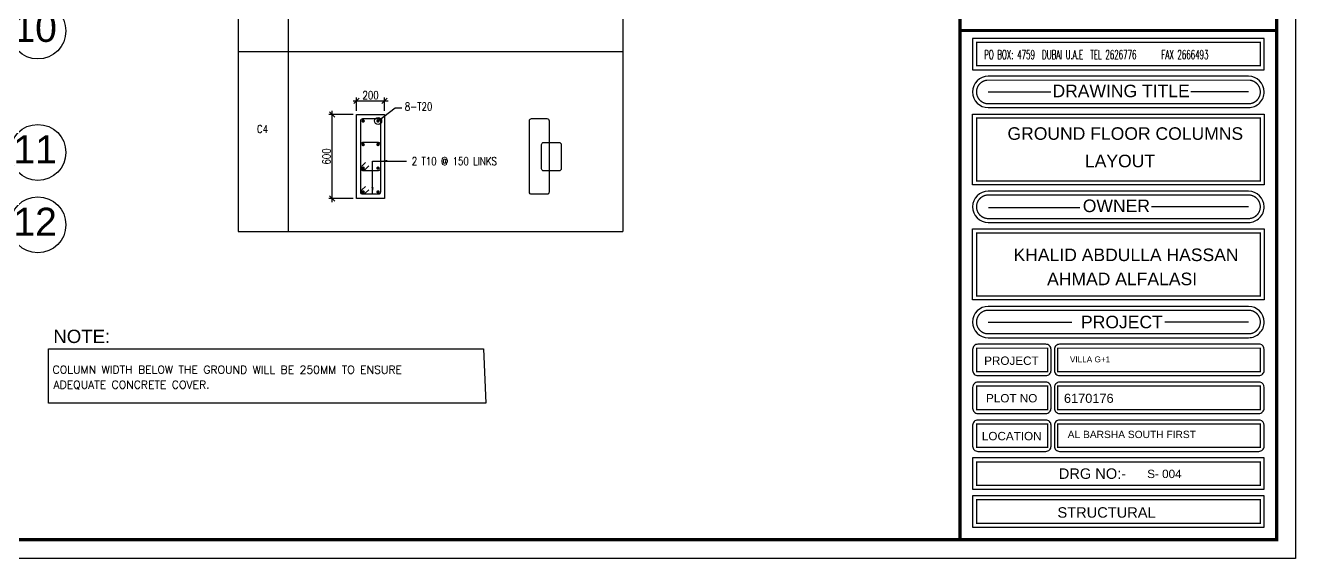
# Model space of a CAD drawing. Header units: metres. Extents: x 503482 to 1007323, y 2781056 to 5562345.
# Drawn here: x 503675.07 to 503702.25, y 2781078.7 to 2781090.11 of the extents above; entities that cross this region are included whole.
import ezdxf

# ---------------------------------------------------------------- set-up
doc = ezdxf.new("R2010")
doc.units = ezdxf.units.M
doc.header["$LTSCALE"] = 10
doc.header["$MEASUREMENT"] = 0
doc.header["$PDMODE"] = 3
doc.layers.get('0').update_dxf_attribs({"linetype": 'CONTINUOUS'})
doc.layers.get('DEFPOINTS').update_dxf_attribs({"linetype": 'CONTINUOUS'})
for name, color, linetype, lineweight in [('01_WALLS', 7, 'CONTINUOUS', 25), ('S-TIE BEAM', 3, 'CONTINUOUS', 25), ('TEXT', 254, 'CONTINUOUS', 13)]:
    doc.layers.add(name, color=color, linetype=linetype, lineweight=lineweight)
for name, color, linetype in [('1-TEXT', 3, 'CONTINUOUS'), ('3-REINFORCEMENT', 4, 'CONTINUOUS'), ('A-TEXT', 2, 'CONTINUOUS'), ('collumn', 7, 'CONTINUOUS'), ('G-DIM', 1, 'CONTINUOUS'), ('G-LEADER', 1, 'CONTINUOUS'), ('G-TEXT', 3, 'CONTINUOUS'), ('M.TITLE BLOCK', 7, 'CONTINUOUS'), ('S-COL-NAME', 4, 'CONTINUOUS'), ('S-REINFORCEMENT', 4, 'CONTINUOUS'), ('S-SECTIONS', 2, 'CONTINUOUS'), ('SH', 3, 'CONTINUOUS'), ('TABLE-BORD', 2, 'CONTINUOUS')]:
    doc.layers.add(name, color=color, linetype=linetype)
doc.styles.add('ANWAR', font='arial.ttf')
doc.styles.add('ROMAN', font='romant.shx', dxfattribs={"height": 0.6})
doc.styles.add('ROMANS', font='ROMANS.SHX', dxfattribs={"width": 0.8, "height": 0.25})
doc.styles.add('SANSSERIFBOLD', font='sanss___.ttf', dxfattribs={"height": 18})
doc.styles.add('TT', font='swissek.ttf')
doc.dimstyles.new('DIM-25', dxfattribs={"dimscale": 0.25, "dimtxt": 225, "dimasz": 150, "dimexe": 100, "dimexo": 100, "dimgap": 50, "dimtad": 1, "dimdec": 1, "dimzin": 9, "dimdsep": 46, "dimtxsty": 'ROMANS', "dimblk1": 'OBLIQUE', "dimblk2": 'OBLIQUE', "dimsah": 1, "dimcen": 100, "dimdle": 100, "dimclrd": 256, "dimclre": 256, "dimclrt": 3, "dimadec": 0, "dimazin": 0, "dimtfac": 1, "dimtdec": 1, "dimtofl": 0, "dimtmove": 2, "dimatfit": 3, "dimldrblk": 'OBLIQUE', "dimfxl": 1, "dimtolj": 1, "dimtzin": 0, "dimlwd": -1, "dimlwe": -1, "dimarcsym": 0})
doc.dimstyles.new('DOTBLANKED-25', dxfattribs={"dimscale": 0.25, "dimtxt": 225, "dimasz": 200, "dimexe": 100, "dimexo": 100, "dimgap": 50, "dimtad": 1, "dimdec": 0, "dimzin": 0, "dimdsep": 46, "dimtxsty": 'ROMANS', "dimblk1": 'DOTBLANK', "dimblk2": 'DOTBLANK', "dimsah": 1, "dimcen": 100, "dimdle": 100, "dimclrd": 256, "dimclre": 256, "dimclrt": 3, "dimadec": 0, "dimazin": 0, "dimtfac": 1, "dimtdec": 0, "dimtofl": 0, "dimtmove": 2, "dimatfit": 3, "dimldrblk": 'DOTBLANK', "dimfxl": 1, "dimtolj": 1, "dimtzin": 0, "dimlwd": -1, "dimlwe": -1, "dimarcsym": 0})
doc.dimstyles.new('LEADER-25', dxfattribs={"dimscale": 0.25, "dimtxt": 225, "dimasz": 200, "dimexe": 100, "dimexo": 100, "dimgap": 50, "dimtad": 1, "dimdec": 0, "dimzin": 0, "dimdsep": 46, "dimtxsty": 'ROMANS', "dimcen": 100, "dimdle": 100, "dimclrd": 256, "dimclre": 256, "dimclrt": 3, "dimadec": 0, "dimazin": 0, "dimtfac": 1, "dimtdec": 0, "dimtofl": 0, "dimtmove": 2, "dimatfit": 3, "dimfxl": 1, "dimtolj": 1, "dimtzin": 0, "dimlwd": -1, "dimlwe": -1, "dimarcsym": 0})

# ---------------------------------------------------------------- blocks, each defined once
blk = doc.blocks.new('A$C2A1342A5')
at = {"color": 1, "style": 'ROMAN'}
blk.add_text('PO BOX: 4759  DUBAI U.A.E  TEL 2626776   FAX 2666493', height=10, dxfattribs=at).set_placement((-1, 0))
blk = doc.blocks.new('A$C9677af75')
at = {"color": 252}
for centre in [(3.452, -17.4), (3.452, -20), (3.452, -21.55)]:
    blk.add_circle(centre, 0.599, dxfattribs=at)
at = {"layer": 'A-TEXT', "style": 'ANWAR'}
for s, p in [('10', (2.927, -17.634)), ('11', (2.927, -20.234)), ('12', (2.927, -21.784))]:
    blk.add_text(s, height=0.6, dxfattribs=at).set_placement(p)
blk = doc.blocks.new('_Oblique')
at = {"color": 0, "linetype": 'ByBlock', "lineweight": -2}
blk.add_line((-0.5, -0.5), (0.5, 0.5), dxfattribs=at)
blk = doc.blocks.new('*D819')
at = {"layer": 'DEFPOINTS', "color": 0, "transparency": 16777216}
for p in [(512703.8, 222837.3), (512503.8, 222740.5), (512703.8, 222740.5)]:
    blk.add_point(p, dxfattribs=at)
at = {"layer": 'G-DIM', "transparency": 16777216}
for p, q in [((512478.8, 222837.3), (512728.8, 222837.3)), ((512503.8, 222765.5), (512503.8, 222862.3)), ((512703.8, 222765.5), (512703.8, 222862.3))]:
    blk.add_line(p, q, dxfattribs=at)
at = {"layer": 'G-DIM', "transparency": 16777216, "xscale": 37.5, "yscale": 37.5, "zscale": 37.5, "rotation": 180}
blk.add_blockref('_Oblique', (512503.8, 222837.3), dxfattribs=at)
at = {"layer": 'G-DIM', "transparency": 16777216, "xscale": 37.5, "yscale": 37.5, "zscale": 37.5}
blk.add_blockref('_Oblique', (512703.8, 222837.3), dxfattribs=at)
at = {"layer": 'G-DIM', "color": 3, "transparency": 16777216, "insert": (512603.8, 222877.9), "char_height": 56.25, "attachment_point": 5, "style": 'ROMANS'}
blk.add_mtext('\\A1;200', dxfattribs=at)
blk = doc.blocks.new('*D820')
at = {"layer": 'DEFPOINTS', "color": 0, "transparency": 16777216}
for p in [(512329.7, 222740.5), (512503.8, 222740.5), (512503.8, 222140.5)]:
    blk.add_point(p, dxfattribs=at)
at = {"layer": 'G-DIM', "transparency": 16777216}
for p, q in [((512478.8, 222740.5), (512304.7, 222740.5)), ((512329.7, 222115.5), (512329.7, 222765.5)), ((512478.8, 222140.5), (512304.7, 222140.5))]:
    blk.add_line(p, q, dxfattribs=at)
at = {"layer": 'G-DIM', "transparency": 16777216, "xscale": 37.5, "yscale": 37.5, "zscale": 37.5}
for p, rotation in [((512329.7, 222740.5), 90), ((512329.7, 222140.5), 270)]:
    blk.add_blockref('_Oblique', p, dxfattribs=dict(at, rotation=rotation))
at = {"layer": 'G-DIM', "color": 3, "transparency": 16777216, "insert": (512289.1, 222440.5), "char_height": 56.25, "attachment_point": 5, "rotation": 90, "style": 'ROMANS'}
blk.add_mtext('\\A1;600', dxfattribs=at)
blk = doc.blocks.new('_DOTBLANK')
at = {"color": 0, "linetype": 'ByBlock'}
blk.add_line((-0.5, 0), (-1, 0), dxfattribs=at)
blk.add_circle((0, 0), 0.5, dxfattribs=at)
blk = doc.blocks.new('A$Cd3a93cec')
at = {"layer": '3-REINFORCEMENT', "color": 1}
for points in [[(2094.11, -7414.14), (2203.26, -7414.14, -0.4142136), (2218.68, -7429.57), (2218.68, -7938.72, -0.4142136), (2203.26, -7954.14), (2094.11, -7954.14, -0.4142136), (2078.68, -7938.72), (2078.68, -7429.57, -0.4142136)], [(2181.13, -7584.27), (2290.29, -7584.27, -0.4142136), (2305.71, -7599.69), (2305.71, -7772.04, -0.4142136), (2290.29, -7787.46), (2181.13, -7787.46, -0.4142136), (2165.71, -7772.04), (2165.71, -7599.69, -0.4142136)]]:
    blk.add_lwpolyline(points, format="xyb", close=True, dxfattribs=at)
at = {"layer": '3-REINFORCEMENT'}
for points in [[(932.48, -7751.56), (907.52, -7776.2, -0.4125118), (884.32, -7776.12, -0.4159173), (884.4, -7752.78), (909.25, -7728.24)], [(932.48, -7921.21), (907.52, -7945.85, -0.4125118), (884.32, -7945.77, -0.4159173), (884.4, -7922.44), (909.25, -7897.89)]]:
    blk.add_lwpolyline(points, format="xyb", dxfattribs=at)
at = {"layer": 'S-COL-NAME'}
for points in [[(891.38, -7414.14), (1000.54, -7414.14, -0.4142136), (1015.96, -7429.57), (1015.96, -7938.72, -0.4142136), (1000.54, -7954.14), (891.38, -7954.14, -0.4142136), (875.96, -7938.72), (875.96, -7429.57, -0.4142136)], [(891.38, -7582.84), (1000.54, -7582.84, -0.4142136), (1015.96, -7598.26), (1015.96, -7770.02, -0.4142136), (1000.54, -7785.45), (891.38, -7785.45, -0.4142136), (875.96, -7770.02), (875.96, -7598.26, -0.4142136)]]:
    blk.add_lwpolyline(points, format="xyb", close=True, dxfattribs=at)
at = {"layer": 'S-REINFORCEMENT', "const_width": 11.9}
for points in [[(892.86, -7425, -1), (892.86, -7437.1, -1)], [(998.91, -7424.85, 1), (998.91, -7436.95, 1)], [(892.86, -7592.85, -1), (892.86, -7604.95, -1)], [(998.91, -7592.7, 1), (998.91, -7604.8, 1)], [(892.86, -7761.53, -1), (892.86, -7773.63, -1)], [(998.91, -7761.38, 1), (998.91, -7773.48, 1)], [(892.86, -7943.28, 1), (892.86, -7931.18, 1)], [(998.91, -7943.43, -1), (998.91, -7931.33, -1)]]:
    blk.add_lwpolyline(points, format="xyb", close=True, dxfattribs=at)
at = {"layer": 'S-SECTIONS', "ltscale": 10}
blk.add_lwpolyline([(845.96, -7384.14), (1045.96, -7384.14), (1045.96, -7984.14), (845.96, -7984.14)], close=True, dxfattribs=at)
at = {"layer": 'TABLE-BORD', "color": 1}
for p, q in [((0, 0), (0, -8220.12)), ((2746.41, 0), (2746.41, -8220.12)), ((358.51, -265.87), (358.51, -8220.12)), ((0, -6934.6), (2746.41, -6934.6)), ((0, -8220.12), (2746.41, -8220.12))]:
    blk.add_line(p, q, dxfattribs=at)
at = {"layer": '1-TEXT', "style": 'ROMANS', "width": 0.8}
blk.add_text('8-T20', height=56.25, dxfattribs=at).set_placement((1189.98, -7356.03, 24.81))
at = {"layer": 'G-TEXT', "style": 'ROMANS', "width": 0.8}
for s, p in [('C4', (135.01, -7516.42)), ('2 T10 @ 150 LINKS', (1239.61, -7745.77))]:
    blk.add_text(s, height=56.25, dxfattribs=at).set_placement(p)
at = {"layer": 'G-DIM'}
dim = blk.add_linear_dim(base=(1045.96, -7287.33), p1=(845.96, -7384.14), p2=(1045.96, -7384.14), dimstyle='DIM-25', dxfattribs=at)
dim.commit()
dim.dimension.update_dxf_attribs({"geometry": '*D819', "text_midpoint": (945.96, -7246.71), "insert": (-511657.89, -230124.6)})
dim = blk.add_linear_dim(base=(671.82, -7384.14), p1=(845.96, -7984.14), p2=(845.96, -7384.14), angle=90, dimstyle='DIM-25', dxfattribs=at)
dim.commit()
dim.dimension.update_dxf_attribs({"geometry": '*D820', "text_midpoint": (631.19, -7684.14), "insert": (-511657.89, -230124.6)})
at = {"layer": 'G-LEADER'}
for points, dimstyle in [([(999.54, -7430.39), (1120.48, -7338.2), (1169, -7338.2)], 'DOTBLANKED-25'), ([(959.75, -7954.14), (959.75, -7716.69), (1201.05, -7716.69)], 'LEADER-25'), ([(1015.96, -7716.69), (1195.88, -7716.69)], 'LEADER-25')]:
    blk.add_leader(points, dimstyle=dimstyle, dxfattribs=at)

msp = doc.modelspace()

# ---------------------------------------------------------------- linework, layer by layer
at = {"layer": '01_WALLS', "color": 4, "const_width": 0.028}
for points in [[(503701.495, 2781089.753), (503695.423, 2781089.753), (503695.423, 2781089.25), (503701.495, 2781089.25)], [(503701.495, 2781089.753), (503695.423, 2781089.753), (503695.423, 2781089.25), (503701.495, 2781089.25)], [(503695.423, 2781088.131), (503701.495, 2781088.131), (503701.495, 2781086.783), (503695.423, 2781086.783)], [(503695.423, 2781088.131), (503701.495, 2781088.131), (503701.495, 2781086.783), (503695.423, 2781086.783)], [(503695.423, 2781085.672), (503701.495, 2781085.672), (503701.495, 2781084.324), (503695.423, 2781084.324)], [(503695.423, 2781085.672), (503701.495, 2781085.672), (503701.495, 2781084.324), (503695.423, 2781084.324)], [(503696.946, 2781082.701), (503696.946, 2781083.205), (503695.423, 2781083.205), (503695.423, 2781082.701)], [(503696.946, 2781082.701), (503696.946, 2781083.205), (503695.423, 2781083.205), (503695.423, 2781082.701)], [(503697.161, 2781082.701), (503701.495, 2781082.701), (503701.495, 2781083.205), (503697.161, 2781083.205)], [(503697.161, 2781082.701), (503701.495, 2781082.701), (503701.495, 2781083.205), (503697.161, 2781083.205)], [(503696.946, 2781081.89), (503696.946, 2781082.394), (503695.423, 2781082.394), (503695.423, 2781081.89)], [(503696.946, 2781081.89), (503696.946, 2781082.394), (503695.423, 2781082.394), (503695.423, 2781081.89)], [(503697.161, 2781081.89), (503701.495, 2781081.89), (503701.495, 2781082.394), (503697.161, 2781082.394)], [(503697.161, 2781081.89), (503701.495, 2781081.89), (503701.495, 2781082.394), (503697.161, 2781082.394)], [(503696.946, 2781081.079), (503696.946, 2781081.582), (503695.423, 2781081.582), (503695.423, 2781081.079)], [(503696.946, 2781081.079), (503696.946, 2781081.582), (503695.423, 2781081.582), (503695.423, 2781081.079)], [(503697.161, 2781081.079), (503701.495, 2781081.079), (503701.495, 2781081.582), (503697.161, 2781081.582)], [(503697.161, 2781081.079), (503701.495, 2781081.079), (503701.495, 2781081.582), (503697.161, 2781081.582)], [(503701.495, 2781080.771), (503695.423, 2781080.771), (503695.423, 2781080.268), (503701.495, 2781080.268)], [(503701.495, 2781080.771), (503695.423, 2781080.771), (503695.423, 2781080.268), (503701.495, 2781080.268)], [(503701.495, 2781079.96), (503695.423, 2781079.96), (503695.423, 2781079.456), (503701.495, 2781079.456)], [(503701.495, 2781079.96), (503695.423, 2781079.96), (503695.423, 2781079.456), (503701.495, 2781079.456)]]:
    msp.add_lwpolyline(points, close=True, dxfattribs=at)
for points in [[(503701.272, 2781088.942), (503695.647, 2781088.942, 0.888872), (503695.647, 2781088.438), (503701.272, 2781088.438, 0.888872), (503701.272, 2781088.942, -0.888872)], [(503701.272, 2781088.942), (503695.647, 2781088.942, 0.888872), (503695.647, 2781088.438), (503701.272, 2781088.438, 0.888872), (503701.272, 2781088.942, -0.888872)], [(503701.272, 2781086.483), (503695.647, 2781086.483, 0.888872), (503695.647, 2781085.98), (503701.272, 2781085.98, 0.888872), (503701.272, 2781086.483, -0.888872)], [(503701.272, 2781086.483), (503695.647, 2781086.483, 0.888872), (503695.647, 2781085.98), (503701.272, 2781085.98, 0.888872), (503701.272, 2781086.483, -0.888872)], [(503701.272, 2781084.016), (503695.647, 2781084.016, 0.888872), (503695.647, 2781083.512), (503701.272, 2781083.512, 0.888872), (503701.272, 2781084.016, -0.888872)], [(503701.272, 2781084.016), (503695.647, 2781084.016, 0.888872), (503695.647, 2781083.512), (503701.272, 2781083.512, 0.888872), (503701.272, 2781084.016, -0.888872)]]:
    msp.add_lwpolyline(points, format="xyb", dxfattribs=at)
at = {"layer": 'collumn', "color": 1, "ltscale": 24}
msp.add_lwpolyline([(503675.564, 2781083.188), (503684.874, 2781083.188), (503684.923, 2781082.028), (503675.564, 2781082.028)], close=True, dxfattribs=at)
at = {"layer": 'M.TITLE BLOCK', "color": 253, "linetype": 'Continuous', "ltscale": 24}
for p, q in [((503695.675, 2781088.69), (503697.015, 2781088.69)), ((503695.675, 2781088.69), (503697.015, 2781088.69)), ((503701.242, 2781088.69), (503700.009, 2781088.69)), ((503701.242, 2781088.69), (503700.009, 2781088.69)), ((503697.632, 2781086.212), (503695.677, 2781086.212)), ((503697.632, 2781086.212), (503695.677, 2781086.212)), ((503701.244, 2781086.231), (503699.168, 2781086.231)), ((503701.244, 2781086.231), (503699.168, 2781086.231)), ((503695.675, 2781083.764), (503697.463, 2781083.764)), ((503695.675, 2781083.764), (503697.463, 2781083.764)), ((503701.244, 2781083.764), (503699.455, 2781083.764)), ((503701.244, 2781083.764), (503699.455, 2781083.764))]:
    msp.add_line(p, q, dxfattribs=at)
for points in [[(503652.589, 2781112.871), (503702.251, 2781112.871), (503702.251, 2781078.7), (503652.589, 2781078.7)], [(503652.589, 2781112.871), (503702.251, 2781112.871), (503702.251, 2781078.7), (503652.589, 2781078.7)], [(503701.579, 2781089.837), (503695.339, 2781089.837), (503695.339, 2781089.166), (503701.579, 2781089.166)], [(503701.579, 2781089.837), (503695.339, 2781089.837), (503695.339, 2781089.166), (503701.579, 2781089.166)], [(503695.339, 2781088.215), (503701.579, 2781088.215), (503701.579, 2781086.699), (503695.339, 2781086.699)], [(503695.339, 2781088.215), (503701.579, 2781088.215), (503701.579, 2781086.699), (503695.339, 2781086.699)], [(503695.339, 2781085.756), (503701.579, 2781085.756), (503701.579, 2781084.24), (503695.339, 2781084.24)], [(503695.339, 2781085.756), (503701.579, 2781085.756), (503701.579, 2781084.24), (503695.339, 2781084.24)], [(503701.579, 2781080.855), (503695.339, 2781080.855), (503695.339, 2781080.184), (503701.579, 2781080.184)], [(503701.579, 2781080.855), (503695.339, 2781080.855), (503695.339, 2781080.184), (503701.579, 2781080.184)], [(503701.579, 2781080.044), (503695.339, 2781080.044), (503695.339, 2781079.373), (503701.579, 2781079.373)], [(503701.579, 2781080.044), (503695.339, 2781080.044), (503695.339, 2781079.373), (503701.579, 2781079.373)]]:
    msp.add_lwpolyline(points, close=True, dxfattribs=at)
at = {"layer": 'M.TITLE BLOCK', "color": 252, "const_width": 0.0705}
msp.add_lwpolyline([(503652.993, 2781112.467), (503701.847, 2781112.467), (503701.847, 2781079.104), (503652.993, 2781079.104)], close=True, dxfattribs=at)
msp.add_lwpolyline([(503652.993, 2781112.467), (503701.847, 2781112.467), (503701.847, 2781079.104), (503652.993, 2781079.104)], close=True, dxfattribs=at)
for points in [[(503695.072, 2781112.466), (503695.072, 2781079.105)], [(503695.072, 2781112.466), (503695.072, 2781079.105)], [(503701.847, 2781090.005), (503695.072, 2781090.005)], [(503701.847, 2781090.005), (503695.072, 2781090.005)]]:
    msp.add_lwpolyline(points, dxfattribs=at)
at = {"layer": 'M.TITLE BLOCK', "color": 253, "linetype": 'Continuous', "ltscale": 24}
for points in [[(503695.675, 2781088.354), (503701.244, 2781088.354, 0.415257), (503701.579, 2781088.691, 0.413171), (503701.244, 2781089.026), (503695.675, 2781089.026, 1), (503695.675, 2781088.354, 0.269219)], [(503695.675, 2781088.354), (503701.244, 2781088.354, 0.415257), (503701.579, 2781088.691, 0.413171), (503701.244, 2781089.026), (503695.675, 2781089.026, 1), (503695.675, 2781088.354, 0.269219)], [(503695.675, 2781085.896), (503701.244, 2781085.896, 0.415257), (503701.579, 2781086.232, 0.413171), (503701.244, 2781086.567), (503695.675, 2781086.567, 1), (503695.675, 2781085.896, 0.269219)], [(503695.675, 2781085.896), (503701.244, 2781085.896, 0.415257), (503701.579, 2781086.232, 0.413171), (503701.244, 2781086.567), (503695.675, 2781086.567, 1), (503695.675, 2781085.896, 0.269219)], [(503695.675, 2781083.428), (503701.244, 2781083.428, 0.415257), (503701.579, 2781083.765, 0.413171), (503701.244, 2781084.1), (503695.675, 2781084.1, 1), (503695.675, 2781083.428, 0.269219)], [(503695.675, 2781083.428), (503701.244, 2781083.428, 0.415257), (503701.579, 2781083.765, 0.413171), (503701.244, 2781084.1), (503695.675, 2781084.1, 1), (503695.675, 2781083.428, 0.269219)], [(503696.906, 2781083.289), (503695.451, 2781083.289, 0.414214), (503695.339, 2781083.177), (503695.339, 2781082.729, 0.414214), (503695.451, 2781082.617), (503696.906, 2781082.617, 0.414214), (503697.018, 2781082.729), (503697.018, 2781083.177, 0.414214), (503696.906, 2781083.289, 0.414214)], [(503696.906, 2781083.289), (503695.451, 2781083.289, 0.414214), (503695.339, 2781083.177), (503695.339, 2781082.729, 0.414214), (503695.451, 2781082.617), (503696.906, 2781082.617, 0.414214), (503697.018, 2781082.729), (503697.018, 2781083.177, 0.414214), (503696.906, 2781083.289, 0.414214)], [(503701.495, 2781083.289), (503697.201, 2781083.289, 0.414214), (503697.089, 2781083.177), (503697.089, 2781082.729, 0.414214), (503697.201, 2781082.617), (503701.467, 2781082.617, 0.414214), (503701.579, 2781082.729), (503701.579, 2781083.177, 0.333333), (503701.495, 2781083.289, 1.081418)], [(503701.495, 2781083.289), (503697.201, 2781083.289, 0.414214), (503697.089, 2781083.177), (503697.089, 2781082.729, 0.414214), (503697.201, 2781082.617), (503701.467, 2781082.617, 0.414214), (503701.579, 2781082.729), (503701.579, 2781083.177, 0.333333), (503701.495, 2781083.289, 1.081418)], [(503696.906, 2781082.477), (503695.451, 2781082.477, 0.414214), (503695.339, 2781082.366), (503695.339, 2781081.918, 0.414214), (503695.451, 2781081.806), (503696.906, 2781081.806, 0.414214), (503697.018, 2781081.918), (503697.018, 2781082.366, 0.414214), (503696.906, 2781082.477, 0.414214)], [(503696.906, 2781082.477), (503695.451, 2781082.477, 0.414214), (503695.339, 2781082.366), (503695.339, 2781081.918, 0.414214), (503695.451, 2781081.806), (503696.906, 2781081.806, 0.414214), (503697.018, 2781081.918), (503697.018, 2781082.366, 0.414214), (503696.906, 2781082.477, 0.414214)], [(503701.495, 2781082.477), (503697.201, 2781082.477, 0.414214), (503697.089, 2781082.366), (503697.089, 2781081.918, 0.414214), (503697.201, 2781081.806), (503701.467, 2781081.806, 0.414214), (503701.579, 2781081.918), (503701.579, 2781082.366, 0.333333), (503701.495, 2781082.477, 1.081418)], [(503701.495, 2781082.477), (503697.201, 2781082.477, 0.414214), (503697.089, 2781082.366), (503697.089, 2781081.918, 0.414214), (503697.201, 2781081.806), (503701.467, 2781081.806, 0.414214), (503701.579, 2781081.918), (503701.579, 2781082.366, 0.333333), (503701.495, 2781082.477, 1.081418)], [(503696.906, 2781081.666), (503695.451, 2781081.666, 0.414214), (503695.339, 2781081.554), (503695.339, 2781081.107, 0.414214), (503695.451, 2781080.995), (503696.906, 2781080.995, 0.414214), (503697.018, 2781081.107), (503697.018, 2781081.554, 0.414214), (503696.906, 2781081.666, 0.414214)], [(503696.906, 2781081.666), (503695.451, 2781081.666, 0.414214), (503695.339, 2781081.554), (503695.339, 2781081.107, 0.414214), (503695.451, 2781080.995), (503696.906, 2781080.995, 0.414214), (503697.018, 2781081.107), (503697.018, 2781081.554, 0.414214), (503696.906, 2781081.666, 0.414214)], [(503701.495, 2781081.666), (503697.201, 2781081.666, 0.414214), (503697.089, 2781081.554), (503697.089, 2781081.107, 0.414214), (503697.201, 2781080.995), (503701.467, 2781080.995, 0.414214), (503701.579, 2781081.107), (503701.579, 2781081.554, 0.333333), (503701.495, 2781081.666, 1.081418)], [(503701.495, 2781081.666), (503697.201, 2781081.666, 0.414214), (503697.089, 2781081.554), (503697.089, 2781081.107, 0.414214), (503697.201, 2781080.995), (503701.467, 2781080.995, 0.414214), (503701.579, 2781081.107), (503701.579, 2781081.554, 0.333333), (503701.495, 2781081.666, 1.081418)]]:
    msp.add_lwpolyline(points, format="xyb", dxfattribs=at)

# ---------------------------------------------------------------- block references
at = {"layer": 'M.TITLE BLOCK', "ltscale": 24, "xscale": 0.01110414892839129, "yscale": 0.01948096303220709, "zscale": 0.01948096303208341}
msp.add_blockref('A$C2A1342A5', (503695.598, 2781089.393), dxfattribs=at)
msp.add_blockref('A$C2A1342A5', (503695.598, 2781089.393), dxfattribs=at)
at = {"layer": 'S-TIE BEAM', "ltscale": 0.04}
msp.add_blockref('A$C9677af75', (503671.882, 2781107.395), dxfattribs=at)
at = {"layer": 'S-TIE BEAM', "ltscale": 0.04, "xscale": 0.003000000000042388, "yscale": 0.003000000000042388, "zscale": 0.003000000000042388}
msp.add_blockref('A$Cd3a93cec', (503679.617, 2781110.361), dxfattribs=at)

# ---------------------------------------------------------------- texts
at = {"layer": 'M.TITLE BLOCK', "color": 1, "style": 'SANSSERIFBOLD'}
for s, height, p in [('DRAWING TITLE', 0.26853, (503697.048, 2781088.577)), ('DRAWING TITLE', 0.26853, (503697.048, 2781088.577)), ('GROUND FLOOR COLUMNS', 0.26853, (503696.085, 2781087.665, -2.345)), ('LAYOUT', 0.2685, (503697.743, 2781087.078, -2.345)), ('OWNER', 0.2685, (503697.697, 2781086.118)), ('OWNER', 0.2685, (503697.697, 2781086.118)), ('KHALID ABDULLA HASSAN', 0.26853, (503696.215, 2781085.069)), ('AHMAD ALFALASI', 0.26853, (503696.933, 2781084.553)), ('PROJECT', 0.2685, (503697.659, 2781083.631)), ('PROJECT', 0.2685, (503697.659, 2781083.631)), ('PROJECT', 0.179, (503695.586, 2781082.847)), ('PROJECT', 0.179, (503695.586, 2781082.847)), ('VILLA G+1', 0.1253, (503697.422, 2781082.902, -0.821)), (' PLOT NO ', 0.179, (503695.557, 2781082.044)), (' PLOT NO ', 0.179, (503695.557, 2781082.044)), ('LOCATION', 0.179, (503695.537, 2781081.233)), ('LOCATION', 0.179, (503695.537, 2781081.233)), ('DRG NO:-', 0.2238, (503697.183, 2781080.407)), ('DRG NO:-', 0.2238, (503697.183, 2781080.407)), ('S- 004', 0.179, (503699.075, 2781080.424, -1.173)), ('STRUCTURAL', 0.2238, (503697.155, 2781079.576))]:
    msp.add_text(s, height=height, dxfattribs=at).set_placement(p)
at = {"layer": 'M.TITLE BLOCK', "color": 1, "lineweight": 5, "style": 'SANSSERIFBOLD'}
for s, height, p in [('6170176', 0.1955, (503697.294, 2781082.034)), ('AL BARSHA SOUTH FIRST', 0.15642, (503697.374, 2781081.28))]:
    msp.add_text(s, height=height, dxfattribs=at).set_placement(p)
at = {"layer": 'SH', "color": 2, "style": 'ROMANS'}
for s, p in [('COLUMN WIDTH BELOW THE GROUND WILL BE 250MM TO ENSURE  ', (503675.649, 2781082.659)), ('ADEQUATE CONCRETE COVER.', (503675.667, 2781082.337))]:
    msp.add_text(s, height=0.16989, rotation=359.999, dxfattribs=at).set_placement(p)
at = {"layer": 'TEXT', "style": 'TT'}
msp.add_text('NOTE:', height=0.2848, dxfattribs=at).set_placement((503675.666, 2781083.315))

doc.saveas('drawing.dxf')
